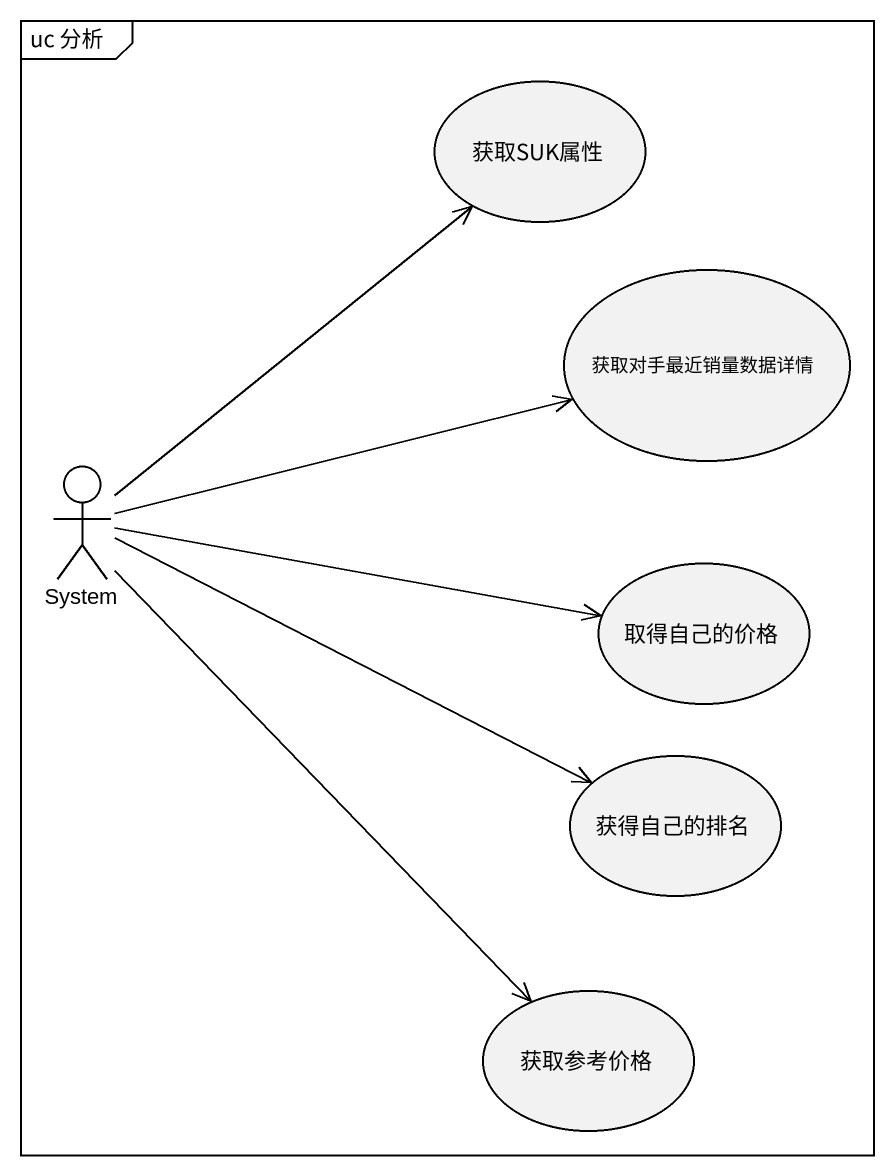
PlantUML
@startuml
mainframe uc 分析
usecase 获取SUK属性
usecase 获取对手最近销量数据详情
actor System
usecase 取得自己的价格
usecase 获得自己的排名
usecase 获取参考价格
System -up-> 获取SUK属性
System -right-> 获取对手最近销量数据详情
System -right-> 取得自己的价格
System -right-> 获得自己的排名
System --> 获取参考价格
@enduml
